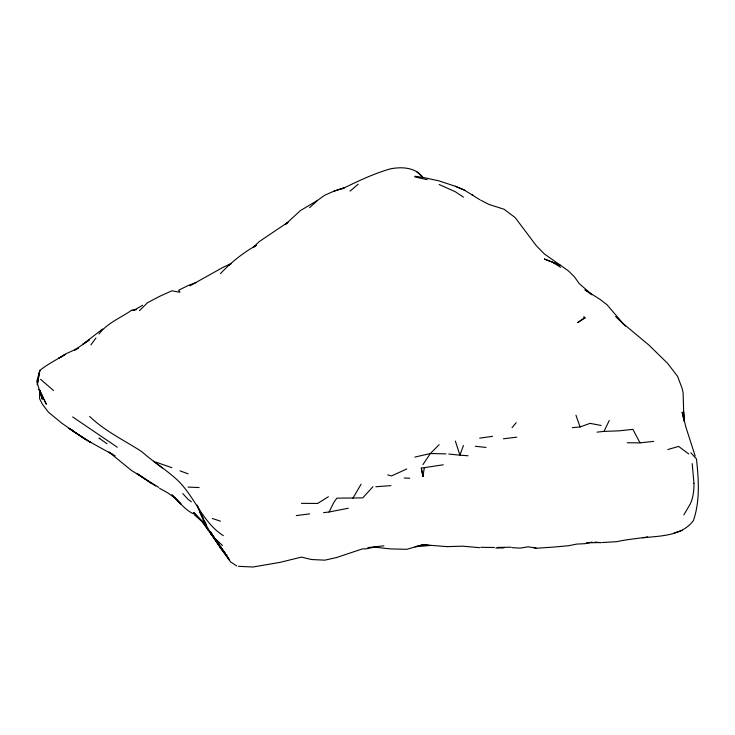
<?xml version="1.0" encoding="UTF-8"?>
<svg xmlns="http://www.w3.org/2000/svg" width="735" height="735" viewBox="0 0 735 735"><rect width="100%" height="100%" fill="white"/><g stroke="black" fill="none" stroke-linecap="round" stroke-linejoin="round"><path stroke-width="1.1" d="M39.672 390.212L39.561 398.581L42.281 404.039L48.436 412.17L61.777 423.167L83.781 438.519L115.174 455.893M424.288 467.929L422.956 476.491L421.32 468.094L443.251 464.796M463.445 445.502L459.926 455.167L448.8 454.028M596.985 432.143L604.005 431.399L609.241 420.493M323.547 512.644L329.087 512.001L333.855 502.391L336.86 498.155L362.778 497.88L372.939 486.68M352.892 498.257L361.096 484.172M683.826 514.895L690.229 504.054A67.06 38.716 60 0 0 693.941 483.327M422.956 464.575L430.352 453.532L439.153 444.666M90.874 344.88L95.954 337.971M512.047 427.651L516.191 422.68M98.977 334.03C107.347 322.941 120.384 318.044 131.372 310.436L134.468 309.959L142.59 305.291M220.472 273.631C230.946 262.478 242.991 252.785 256.386 245.343L253.097 247.511L259.152 241.659L288.129 222.145M139.475 310.639L147.57 302.682L159.559 296.389L171.871 290.812L179.974 292.208L178.623 290.242L188.068 285.548L196.172 282.525M309.564 207.665L316.95 201.023M350.062 191.128L358.156 184.228M287.55 222.733L285.263 224.561L300.385 210.596L317.428 200.48L324.613 195.28L333.855 191.201L344.127 187.838L333.855 191.201M102.652 328.995L82.779 344.366L89.229 339.956L74.676 350.081L78.186 348.225L66.582 353.498L58.478 358.423L65.443 354.279C56.871 359.553 47.619 364.192 39.837 370.376L36.75 381.502L42.281 399.243L39.901 390.193M584.904 317.538L577.618 322.637L584.941 317.998L583.948 316.95L584.941 317.998M228.567 265.5L230.992 263.828M642.546 537.827C660.03 535.907 682.016 536.173 693.463 520.463C700.152 500.737 698.673 479.275 696.449 458.888L690.836 452.778M328.389 496.731L317.658 503.457L301.46 503.346M189.924 285.86L222.834 267.448L230.808 263.736M341.959 188.996C357.605 181.306 373.711 173.598 390.551 168.829C401.668 166.68 415.027 167.231 422.542 176.997M406.758 468.976L391.507 475.958L387.74 474.883M572.381 427.641L580.099 426.952L590.058 423.351L601.138 425.473M674.032 533.059L682.135 530.394M667.83 449.544L678.598 446.411L688.778 453.973M422.781 476.418L423.369 476.271L422.956 476.491L421.32 468.094M414.852 457.078L430.352 453.532L445.961 453.872M592.024 542.099L584.941 543.689L576.837 544.075L568.743 545.701L552.545 547.171L536.348 548.246L528.245 546.794L520.15 548.117L512.047 547.658M348.289 508.225L329.087 512.001M647.71 536.899C637.438 538.636 626.992 539.371 616.803 541.667L602.13 542.549M131.372 310.436L136.434 309.656M479.652 438.143L492.514 436.351M367.886 547.593L383.9 545.82M516.76 437.141L503.429 438.804M296.279 515.602L309.637 513.875M653.681 441.377L640.038 442.856L627.231 442.746M431.05 545.434L415.018 546.748L422.956 544.736L447.202 546.629M375.879 486.745L390.956 485.633M604.005 431.399L619.201 430.829L632.872 429.369L640.038 442.856M447.303 546.629L462.609 546.169L479.652 547.676M495.849 548.08L503.944 547.878M586.475 542.862L600.164 542.54M497.2 547.437L511.091 547.207M188.068 487.084L199.102 487.553M480.773 547.309L494.398 547.492M404.158 478.007L409.753 478.246M238.324 566.308L252.868 567.016L280.053 562.358L301.46 557.102L311.557 559.528L324.861 560.162L336.511 557.543L362.337 548.916L366.26 548.834L374.354 547.125L390.551 548.916L406.758 549.311L422.956 544.736L428.588 545.232M468.039 455.773L459.926 455.167L455.351 441.064M595.065 542.081L601.138 542.706M475.334 446.274L486 447.44M414.852 176.253L422.763 177.346M423.415 177.502L439.153 180.911L455.663 186.414M414.852 176.905L427.164 179.671M533.307 547.336L536.348 548.246M155.673 462.039L171.871 467.69M212.369 518.506L220.463 521.161M179.974 470.823L188.068 473.827M480.571 200.085L489.097 204.514L503.944 209.19L515.125 217.542L536.348 245.784L544.442 253.998L560.64 265.399L544.442 259.042L560.64 265.399L568.449 270.93L574.439 276.819L579.106 283.48L591.997 294.744L584.941 289.829L600.091 299.421L607.027 304.768L623.105 323.538L649.033 345.174L667.573 363.338L677.541 376.283L682.135 388.383L683.127 392.913L683.853 419.189M439.153 184.503L455.351 191.78L463.454 197.145M464.97 190.383L455.351 186.286L463.445 189.602L472.761 195.244M112.492 454.258L108.918 452.062L131.372 470.391L158.705 487.397M159.569 488.288L167.773 492.9L175.049 498.054L180.985 503.98L171.871 494.765C178.77 501.426 184.623 509.603 193.47 513.866M89.624 416.442C104.958 431.169 124.252 440.32 141.91 451.722C152.687 461.47 165.182 469.059 176.014 478.797C194.637 495.565 201.84 522.043 223.339 535.64M117.297 447.229L72.618 416.91M552.545 262.211L560.64 267.319M471.548 194.518L479.652 199.644M155.673 485.991L136.765 473.395L151.52 483.584M74.676 432.244L90.874 442.599L68.998 428.358L74.676 432.244L71.442 429.552M236.67 565.895L230.459 561.779L220.463 546.739L229.559 560.107C216.513 543.238 204.514 525.259 197.118 505.11L204.266 521.198M153.505 461.231L162.407 467.947M99.776 438.639L98.977 438.078L107.044 443.765M227.041 555.219L224.754 553.529L216.356 539.674L222.457 545.508M191.376 501.794L188.068 499.35L182.804 493.58M40.554 379.306L53.545 390.515M194.453 514.913L204.964 524.046M416.616 171.54L422.846 177.291M203.365 522.337L193.673 512.479L205.892 525.709M625.439 326.046L615.627 316.537M220.463 548.016L224.882 552.564L219.765 547.061L224.386 552.601M206.406 525.837L201.188 520.38L210.623 533.638L217.523 541.998M215.548 539.554L210.623 533.638L215.824 539.977L210.339 531.451L215.75 540.023M219.214 545.508L215.337 540.262L224.395 552.564L220.509 547.253M220.426 546.675L225.029 553.372M42.658 396.799L39.084 389.513L46.259 404.075L39.084 389.513M208.455 530.367L204.266 523.706L206.223 526.82M205.377 522.787L204.266 520.977L206.25 524.478M575.946 415.202L580.099 426.952M216.88 541.732L217.927 543.477M203.237 518.57L199.727 511.863L203.815 520.27M695.181 455.985L686.012 427.513L682.135 412.069L684.175 421.578L683.596 411.894L683.853 419.308M692.195 463.61L693.95 483.327M38.679 376.237L37.31 384.791L39.837 370.376L38.679 376.237"/></g></svg>
